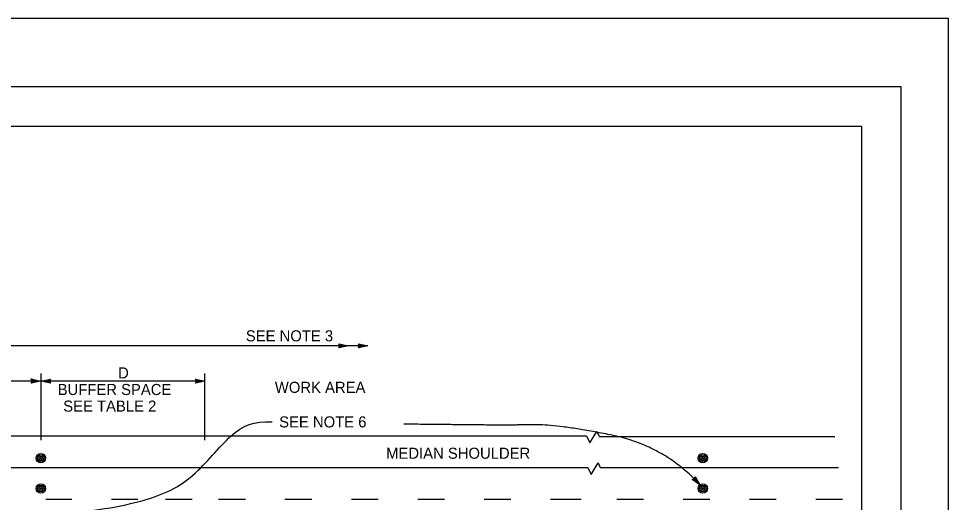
# Model space of a CAD drawing. Extents: x -894 to 866, y -472 to 714.
# Drawn here: x 279 to 866, y 408 to 714 of the extents above; entities that cross this region are included whole.
import ezdxf

# ---------------------------------------------------------------- set-up
doc = ezdxf.new("R2010")
doc.units = 0
for name, color, linetype in [('border_PLOTTING-ELEMENTS', 7, 'Continuous'), ('border_rw_22x34_Cut_Lines', 7, 'Continuous'), ('border_SHEET', 7, 'Continuous'), ('rd_ES', 7, 'Continuous'), ('rd_ETW', 7, 'Continuous'), ('tcd_PVMT-MARKER', 7, 'Continuous'), ('tcd_SIGN-ROADSIDE-anno', 7, 'Continuous'), ('temp_TRAFFIC-CONES', 7, 'Continuous')]:
    doc.layers.add(name, color=color, linetype=linetype)

msp = doc.modelspace()

# ---------------------------------------------------------------- linework, layer by layer
at = {"layer": 'border_PLOTTING-ELEMENTS'}
for points in [[(-894.04, -472.44), (865.96, -472.44), (865.96, 713.56), (-894.04, 713.56)], [(-864.04, 670.56), (835.96, 670.56), (835.96, -429.44), (-864.04, -429.44)]]:
    msp.add_lwpolyline(points, close=True, dxfattribs=at)
at = {"layer": 'border_rw_22x34_Cut_Lines'}
msp.add_lwpolyline([(-864.04, 670.56), (835.96, 670.56), (835.96, -429.44), (-864.04, -429.44)], close=True, dxfattribs=at)
at = {"layer": 'border_SHEET'}
for p, q in [((-814.04, 645.56), (810.96, 645.56)), ((810.96, 645.56), (810.96, -404.44))]:
    msp.add_line(p, q, dxfattribs=at)
at = {"layer": 'rd_ES'}
for p, q in [((-102.69, 429.87), (638.27, 429.87)), ((646.02, 429.89), (796.56, 429.89))]:
    msp.add_line(p, q, dxfattribs=at)
msp.add_lwpolyline([(638.27, 429.87), (640.38, 425.52), (644.75, 432.81), (646.03, 429.87)], dxfattribs=at)
at = {"layer": 'rd_ETW'}
for p, q in [((-102.69, 449.87), (637.4, 449.87)), ((645.29, 449.56), (794.31, 449.56))]:
    msp.add_line(p, q, dxfattribs=at)
msp.add_lwpolyline([(637.4, 449.87), (639.51, 445.52), (643.88, 452.81), (645.16, 449.87)], dxfattribs=at)
at = {"layer": 'tcd_PVMT-MARKER'}
for p, q in [((295.81, 409.87), (312.3, 409.87)), ((337.37, 409.87), (353.85, 409.87)), ((371.31, 409.87), (388.23, 409.87)), ((404.96, 409.87), (421.88, 409.87)), ((446.88, 409.87), (463.8, 409.87)), ((488.8, 409.87), (505.72, 409.87)), ((530.72, 409.87), (547.64, 409.87)), ((572.64, 409.87), (589.56, 409.87)), ((614.56, 409.87), (633.97, 409.87)), ((656.48, 409.87), (673.4, 409.87)), ((698.4, 409.87), (715.32, 409.87)), ((740.32, 409.87), (757.24, 409.87)), ((782.24, 409.87), (799.16, 409.87))]:
    msp.add_line(p, q, dxfattribs=at)
at = {"layer": 'tcd_SIGN-ROADSIDE-anno'}
for p, q in [((499.2, 506.86), (180.57, 506.86)), ((481.71, 506.85), (480.91, 508.19)), ((480.91, 508.19), (480.91, 508.19)), ((480.91, 508.19), (486.91, 506.85)), ((486.91, 506.85), (480.91, 505.52)), ((480.91, 505.52), (481.71, 506.85)), ((480.91, 505.52), (480.91, 505.52)), ((481.13, 507.83), (485.53, 506.85)), ((485.52, 506.84), (481.15, 505.87)), ((484.15, 506.85), (481.32, 506.22)), ((481.36, 507.47), (484.15, 506.85)), ((481.54, 507.12), (482.77, 506.85)), ((482.77, 506.85), (481.56, 506.58)), ((486.91, 506.85), (486.91, 506.85)), ((292.86, 447.2), (292.86, 489.36)), ((396.2, 447.2), (396.2, 489.36)), ((292.86, 484.55), (202.43, 484.55)), ((287.24, 484.55), (286.44, 485.89)), ((286.44, 485.89), (286.44, 485.89)), ((286.44, 485.89), (292.44, 484.55)), ((292.44, 484.55), (286.44, 483.22)), ((286.44, 483.22), (287.24, 484.55)), ((286.44, 483.22), (286.44, 483.22)), ((286.66, 485.54), (291.06, 484.55)), ((291.05, 484.55), (286.67, 483.58)), ((289.68, 484.56), (286.85, 483.93)), ((286.89, 485.18), (289.68, 484.56)), ((287.07, 484.83), (288.3, 484.56)), ((288.3, 484.56), (287.09, 484.29)), ((292.44, 484.55), (292.44, 484.55)), ((396.2, 484.55), (292.86, 484.55))]:
    msp.add_line(p, q, dxfattribs=at)
for points in [[(493.29, 508.17), (499.2, 506.86), (493.29, 505.55), (493.5, 505.9), (497.83, 506.85), (493.5, 507.83), (493.71, 507.48), (496.48, 506.86), (493.71, 506.24), (493.92, 506.59), (495.12, 506.86), (493.92, 507.13), (494.08, 506.86), (493.29, 505.55), (494.08, 506.86)], [(298.77, 483.23), (292.86, 484.55), (298.77, 485.86), (298.56, 485.51), (294.23, 484.56), (298.56, 483.58), (298.35, 483.93), (295.58, 484.55), (298.35, 485.16), (298.14, 484.81), (296.94, 484.55), (298.14, 484.28), (297.98, 484.55), (298.77, 485.86), (297.98, 484.55)], [(390.29, 485.87), (396.2, 484.55), (390.29, 483.24), (390.5, 483.59), (394.83, 484.55), (390.5, 485.52), (390.71, 485.17), (393.48, 484.55), (390.71, 483.94), (390.92, 484.29), (392.12, 484.56), (390.92, 484.82), (391.08, 484.55), (390.29, 483.24), (391.08, 484.55)], [(705.93, 424.27), (708.99, 419.05), (704.01, 422.48), (704.4, 422.56), (708.05, 420.05), (705.82, 423.88), (705.7, 423.49), (707.14, 421.04), (704.8, 422.65), (705.2, 422.73), (706.21, 422.04), (705.59, 423.1), (705.5, 422.8), (704.01, 422.48), (705.5, 422.8)]]:
    msp.add_lwpolyline(points, close=True, dxfattribs=at)
for points, degree in [([(295.12, 399.36), (326.51, 402.32), (361.27, 408.47), (389.4, 422.1), (413.06, 453.47), (427.36, 459.55), (438.69, 458.82)], 3), ([(708.99, 419.05), (686.54, 443.69), (619.59, 457.22), (587.06, 456.67), (560.18, 456.94), (521.99, 457.34)], 2)]:
    msp.add_open_spline(points, degree=degree, dxfattribs=at)
at = {"layer": 'temp_TRAFFIC-CONES'}
for centre, radius in [((292.65, 435.79), 2.97), ((292.65, 435.79), 2.08), ((292.65, 435.79), 1.19), ((292.65, 435.79), 0.297), ((710.82, 435.79), 2.97), ((710.82, 435.79), 2.08), ((710.82, 435.79), 1.19), ((710.82, 435.79), 0.297), ((292.65, 416.76), 2.97), ((292.65, 416.76), 2.08), ((292.65, 416.76), 1.19), ((292.65, 416.76), 0.297), ((710.82, 416.76), 2.97), ((710.82, 416.76), 2.08), ((710.82, 416.76), 1.19), ((710.82, 416.76), 0.297)]:
    msp.add_circle(centre, radius, dxfattribs=at)

# ---------------------------------------------------------------- texts
at = {"layer": 'tcd_SIGN-ROADSIDE-anno'}
for s, p in [('SEE NOTE 3', (422.15, 509.65)), ('D', (341.44, 486.25)), ('BUFFER SPACE', (303.31, 475.75)), ('WORK AREA', (440.46, 477.11)), ('SEE TABLE 2', (306.79, 465.25)), ('SEE NOTE 6', (443.21, 455.27)), ('MEDIAN SHOULDER', (510.77, 435.49))]:
    msp.add_text(s, height=7, dxfattribs=at).set_placement(p)

doc.saveas('drawing.dxf')
